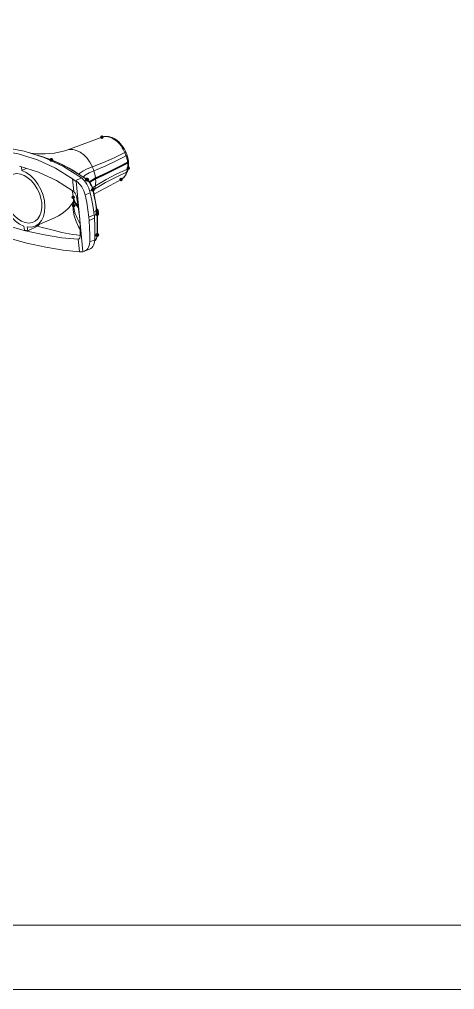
# Model space of a CAD drawing. Header units: millimetres. Extents: x 0 to 260, y 22 to 203.
# Drawn here: x 139.3 to 169.5, y 22.3 to 89.7 of the extents above; entities that cross this region are included whole.
import ezdxf

# ---------------------------------------------------------------- set-up
doc = ezdxf.new("R2010")
doc.units = ezdxf.units.MM

msp = doc.modelspace()

# ---------------------------------------------------------------- hatches: boundary and pattern name
h = msp.add_hatch(color=7)
edge = h.paths.add_edge_path()
edge.add_arc((145.025251, 81.489585), 0.125148, 0, 360)
h = msp.add_hatch(color=7)
edge = h.paths.add_edge_path()
edge.add_arc((141.510597, 79.912669), 0.129691, 0, 360)
h = msp.add_hatch(color=7)
edge = h.paths.add_edge_path()
edge.add_arc((146.853063, 79.335383), 0.12506, 0, 360)
h = msp.add_hatch(color=7)
edge = h.paths.add_edge_path()
edge.add_arc((143.965295, 78.560119), 0.128362, 0, 360)
h = msp.add_hatch(color=7)
edge = h.paths.add_edge_path()
edge.add_arc((144.010027, 78.526922), 0.130216, 0, 360)
h = msp.add_hatch(color=7)
edge = h.paths.add_edge_path()
edge.add_arc((146.351096, 78.548865), 0.125514, 0, 360)
h = msp.add_hatch(color=7)
edge = h.paths.add_edge_path()
edge.add_arc((144.389263, 77.828246), 0.127255, 0, 360)
h = msp.add_hatch(color=7)
h.dxf.hatch_style = 2
h.paths.add_polyline_path([(144.454316, 77.725309), (144.407846, 77.708108), (144.359891, 77.70999), (144.316102, 77.729628), (144.282128, 77.765698), (144.264928, 77.812168), (144.266809, 77.860122), (144.286448, 77.903912), (144.322518, 77.937886), (144.340157, 77.948822), (144.386626, 77.966022), (144.434581, 77.964141), (144.47837, 77.944502), (144.512344, 77.908432), (144.529545, 77.861963), (144.527663, 77.814008), (144.508025, 77.770219), (144.471954, 77.736245)])
h = msp.add_hatch(color=7)
edge = h.paths.add_edge_path()
edge.add_arc((144.408102, 77.846837), 0.12816, 0, 360)
h = msp.add_hatch(color=7)
edge = h.paths.add_edge_path()
edge.add_arc((144.410959, 77.84786), 0.127255, 0, 360)
h = msp.add_hatch(color=7)
edge = h.paths.add_edge_path()
edge.add_arc((143.026589, 77.317071), 0.125148, 0, 360)
h = msp.add_hatch(color=7)
edge = h.paths.add_edge_path()
edge.add_arc((143.059503, 76.730648), 0.126825, 0, 360)
h = msp.add_hatch(color=7)
edge = h.paths.add_edge_path()
edge.add_arc((144.685103, 76.384785), 0.128561, 0, 360)
h = msp.add_hatch(color=7)
h.dxf.hatch_style = 2
h.paths.add_polyline_path([(144.751544, 76.027084), (144.704687, 76.010969), (144.656789, 76.013966), (144.613469, 76.034619), (144.580343, 76.071469), (144.564229, 76.118327), (144.567226, 76.166224), (144.587878, 76.209545), (144.624729, 76.24267), (144.642721, 76.253254), (144.689578, 76.269368), (144.737476, 76.266371), (144.780796, 76.245719), (144.813922, 76.208868), (144.830036, 76.162011), (144.827039, 76.114113), (144.806387, 76.070793), (144.769536, 76.037667)])
h = msp.add_hatch(color=7)
edge = h.paths.add_edge_path()
edge.add_arc((144.703659, 76.272002), 0.125236, 0, 360)
h = msp.add_hatch(color=7)
edge = h.paths.add_edge_path()
edge.add_arc((144.707998, 76.149623), 0.12799, 0, 360)
h = msp.add_hatch(color=7)
edge = h.paths.add_edge_path()
edge.add_arc((144.690924, 74.687677), 0.126647, 0, 360)
h = msp.add_hatch(color=7)
h.dxf.hatch_style = 2
h.paths.add_polyline_path([(144.762641, 74.588258), (144.717201, 74.568496), (144.669216, 74.567703), (144.624401, 74.584872), (144.588471, 74.618994), (144.568708, 74.664433), (144.567916, 74.712418), (144.585085, 74.757233), (144.619207, 74.793164), (144.636845, 74.805511), (144.682285, 74.825273), (144.73027, 74.826066), (144.775085, 74.808897), (144.811015, 74.774775), (144.830778, 74.729336), (144.83157, 74.681351), (144.814401, 74.636536), (144.78028, 74.600605)])
h = msp.add_hatch(color=7)
edge = h.paths.add_edge_path()
edge.add_arc((144.710432, 74.708209), 0.128549, 0, 360)
h = msp.add_hatch(color=7)
edge = h.paths.add_edge_path()
edge.add_arc((144.71209, 74.710255), 0.126825, 0, 360)

# ---------------------------------------------------------------- linework, layer by layer
at = {"color": 7, "lineweight": 0}
for points in [[(0.128058, 22.287794), (259.869517, 22.287794), (259.869517, 202.784781), (0.128058, 202.784781)], [(4.604456, 198.308031), (255.392767, 198.308031), (255.392767, 26.763839), (4.604456, 26.763839)]]:
    msp.add_lwpolyline(points, close=True, dxfattribs=at)
for points in [[(146.678721, 80.462614), (146.563009, 80.690508), (146.392618, 80.941686), (146.190476, 81.162172), (145.965404, 81.338561), (145.724809, 81.464503), (145.479629, 81.532236), (145.245384, 81.539644), (145.025251, 81.48955)], [(145.168761, 81.526803), (145.267539, 81.53527), (145.3642, 81.532095), (145.458039, 81.518337), (145.551525, 81.494701), (145.646422, 81.461539), (145.744142, 81.416737), (145.847153, 81.358881), (145.953692, 81.286914), (146.060936, 81.200484), (146.166417, 81.100648), (146.265547, 80.990934), (146.356564, 80.874517), (146.441231, 80.749281), (146.524486, 80.604995), (146.608094, 80.428959)], [(141.017413, 80.075405), (139.618297, 80.517436), (138.151799, 80.783077), (136.621802, 80.871272), (135.03148, 80.779549)], [(143.455849, 80.907714), (142.598246, 80.590919)], [(145.025428, 81.489585), (144.283183, 81.214066), (143.455919, 80.907855)], [(145.025428, 81.489585), (145.07023, 81.504755), (145.168655, 81.526627)], [(134.833819, 80.596281), (136.354996, 80.670365), (137.815144, 80.578643), (139.211791, 80.323584), (140.540705, 79.905895), (141.798357, 79.326281), (142.98228, 78.58439)], [(142.598352, 80.590778), (142.347879, 80.509286), (142.043079, 80.434497), (141.724521, 80.379464), (141.403141, 80.344892), (141.089168, 80.327959), (140.790718, 80.326195), (140.518374, 80.336778), (140.282718, 80.355828), (140.093629, 80.378053), (140.02766, 80.388284)], [(141.503859, 79.915173), (140.922834, 80.125429), (140.154484, 80.348032)], [(144.361888, 79.428728), (144.194318, 79.739878), (143.992177, 80.019984), (143.762518, 80.257403), (143.514163, 80.443317), (143.256988, 80.57067), (143.001224, 80.63417), (142.756396, 80.630995), (142.598704, 80.590778)], [(146.608094, 80.428853), (145.885253, 80.063728), (145.144067, 79.733881), (144.361958, 79.428728)], [(146.704226, 80.182191), (145.977504, 79.814244), (145.241257, 79.475224), (144.470085, 79.151374)], [(146.608094, 80.428853), (146.640903, 80.348067), (146.672653, 80.266928), (146.70405, 80.182261)], [(146.678721, 80.462614), (146.668181, 80.45719), (146.657907, 80.452031), (146.608165, 80.428747)], [(146.771042, 80.224912), (146.745995, 80.295468), (146.705073, 80.400243), (146.678615, 80.462684)], [(146.704226, 80.182191), (146.725746, 80.120102), (146.744796, 80.058013), (146.762082, 79.996277), (146.777251, 79.933835), (146.789951, 79.871394), (146.800535, 79.809305), (146.809001, 79.747216)], [(146.771042, 80.224912), (146.753051, 80.207273), (146.704367, 80.182226)], [(146.866504, 79.807717), (146.842868, 79.959412), (146.805826, 80.113223), (146.770901, 80.225053)], [(142.345128, 79.458044), (141.017272, 80.075405)], [(141.603765, 79.861798), (141.498638, 79.900604)], [(143.961238, 78.562976), (142.751916, 79.330621), (141.517194, 79.909882)], [(143.925749, 78.575041), (143.498182, 78.875608), (142.951376, 79.215686), (142.319551, 79.554705), (141.636574, 79.861974), (141.517335, 79.909952)], [(142.28004, 79.558268), (141.603765, 79.861657)], [(142.903928, 79.226516), (142.279864, 79.558127)], [(146.808966, 79.747075), (146.07413, 79.383714), (145.335061, 79.021058), (144.580469, 78.653816)], [(146.812741, 79.712608), (144.584596, 78.614764)], [(146.815845, 79.678177), (146.080656, 79.317286), (145.341587, 78.951102), (144.588054, 78.575394)], [(146.815845, 79.678177), (146.819373, 79.616441), (146.820431, 79.555411), (146.819373, 79.495791), (146.815845, 79.436877), (146.809848, 79.379022), (146.802087, 79.322224), (146.791856, 79.266486)], [(146.853734, 79.777731), (146.808931, 79.747039)], [(146.808966, 79.747075), (146.811083, 79.729789), (146.812847, 79.712503)], [(146.857544, 79.743617), (146.812741, 79.712573)], [(146.812741, 79.712608), (146.814505, 79.695322), (146.815916, 79.678036)], [(146.873031, 79.740866), (146.860331, 79.709821), (146.815881, 79.678071)], [(146.853063, 79.335383), (146.870349, 79.456033), (146.877758, 79.617253), (146.873172, 79.740725)], [(146.866504, 79.807717), (146.853804, 79.777731)], [(146.869926, 79.774274), (146.857579, 79.743582)], [(146.869926, 79.774274), (146.866398, 79.807788)], [(146.873031, 79.740866), (146.869856, 79.77438)], [(138.653732, 79.149011), (138.443476, 79.009663), (138.253329, 78.78953), (138.114687, 78.509424), (138.031432, 78.177108), (138.008854, 77.809866), (138.046248, 77.41793), (138.142909, 77.021408), (138.294957, 76.630883), (138.495687, 76.266816), (138.738398, 75.939438), (139.012507, 75.664977), (139.307782, 75.452252), (139.611876, 75.310083)], [(140.841695, 76.918996), (140.78525, 77.253782), (140.680828, 77.587863), (140.532309, 77.908891), (140.346042, 78.204166), (140.128731, 78.462046), (139.888489, 78.673713), (139.634842, 78.829641), (139.377667, 78.924891), (139.126842, 78.954877), (138.891539, 78.919599), (138.813575, 78.891377)], [(140.611931, 79.048751), (139.294306, 79.463265)], [(139.467096, 79.171059), (139.44346, 79.41624)], [(139.467096, 79.171059), (139.773307, 79.312523)], [(140.386611, 75.314951), (140.634967, 75.471232), (140.825467, 75.691365), (140.964461, 75.971823), (141.047011, 76.30414), (141.069942, 76.671382), (141.032547, 77.063318), (140.936239, 77.45984), (140.783839, 77.850365), (140.583109, 78.214432), (140.340045, 78.541457), (140.066642, 78.816271), (139.771014, 79.028996), (139.467273, 79.171165)], [(143.034491, 77.735148), (141.859741, 78.472806), (140.611966, 79.048892)], [(143.598124, 78.664294), (142.345057, 79.458044)], [(143.445159, 78.895434), (142.903998, 79.226339)], [(144.361888, 79.428728), (143.999585, 79.281972), (143.703604, 79.130984), (143.493349, 78.983875), (143.433024, 78.915789)], [(143.920598, 78.568162), (143.445054, 78.89554)], [(144.470085, 79.151409), (144.141649, 79.00289), (143.868246, 78.842376), (143.719021, 78.720315)], [(144.470085, 79.151409), (144.437629, 79.244896), (144.401646, 79.337323), (144.361782, 79.428693)], [(144.580328, 78.653957), (144.555633, 78.819057), (144.518592, 78.985569), (144.470261, 79.151374)], [(146.73901, 79.055983), (146.013346, 78.719433), (145.277805, 78.328555), (144.510866, 77.872061)], [(146.791715, 79.266486), (146.061818, 78.930641), (145.329451, 78.54823), (144.569921, 78.107963)], [(146.350073, 78.548512), (146.559623, 78.706557), (146.708848, 78.908346)], [(146.73901, 79.055983), (146.686446, 78.917341), (146.627533, 78.810802), (146.56368, 78.723314)], [(146.708707, 78.908204), (146.799723, 79.120224)], [(146.775205, 79.192402), (146.757919, 79.122905), (146.738869, 79.055877)], [(146.799653, 79.120047), (146.787658, 79.095706), (146.738975, 79.055842)], [(146.791715, 79.266486), (146.775135, 79.192402)], [(146.853063, 79.335383), (146.839305, 79.303986), (146.79168, 79.266591)], [(146.799653, 79.120047), (146.817292, 79.179667)], [(146.817221, 79.179667), (146.840504, 79.274917)], [(146.840646, 79.274741), (146.852993, 79.335418)], [(142.982139, 78.584354), (143.0661, 77.709466)], [(142.982139, 78.584354), (143.041405, 78.543432), (143.105258, 78.503216), (143.172991, 78.462999)], [(143.172991, 78.463069), (143.598089, 78.664153)], [(143.172991, 78.463069), (143.192747, 78.452133), (143.21215, 78.440139), (143.232258, 78.427792)], [(143.232258, 78.427933), (143.702158, 73.537727)], [(143.232258, 78.427933), (143.340208, 78.351027), (143.443219, 78.258247), (143.539527, 78.151002), (143.627369, 78.031058), (143.705333, 77.901236), (143.771302, 77.763652), (143.824925, 77.62113), (143.864083, 77.476138)], [(144.207548, 77.628327), (144.164509, 77.78496), (144.109475, 77.940535), (144.043153, 78.090818), (143.966953, 78.232988), (143.883345, 78.363868), (143.792681, 78.480638), (143.697431, 78.581532), (143.597948, 78.664435)], [(143.973656, 78.528545), (143.811378, 78.456931)], [(143.938484, 78.555074), (143.920492, 78.568127)], [(143.920598, 78.568162), (143.945645, 78.569926), (143.961167, 78.56287)], [(143.973656, 78.528545), (143.95637, 78.541598), (143.938378, 78.555003)], [(144.003959, 78.531649), (143.969034, 78.557049)], [(143.973656, 78.528545), (144.000114, 78.529603), (144.015989, 78.522195)], [(144.028089, 78.484095), (143.973762, 78.528545)], [(144.410148, 77.851247), (144.372401, 77.983539), (144.301845, 78.152166), (144.212239, 78.307036), (144.107464, 78.439327), (144.016095, 78.52223)], [(144.388417, 77.831597), (144.345025, 77.980822), (144.284347, 78.126872), (144.218378, 78.249286), (144.151703, 78.347358), (144.087497, 78.424969), (144.028231, 78.484236)], [(144.580328, 78.653957), (144.245894, 78.465927), (144.147117, 78.389374)], [(144.584455, 78.614658), (144.250375, 78.423452), (144.170294, 78.359952)], [(144.587913, 78.575394), (144.254185, 78.381013), (144.192801, 78.331977)], [(144.47834, 77.540485), (144.812773, 77.721813), (145.589237, 78.139854), (146.351942, 78.549077)], [(144.569991, 78.107893), (144.588336, 78.257471), (144.594333, 78.414104), (144.587983, 78.575323)], [(144.584455, 78.614658), (144.583044, 78.627711), (144.581633, 78.640764), (144.580222, 78.653816)], [(144.587913, 78.575394), (144.586854, 78.588447), (144.585796, 78.601499), (144.584385, 78.614552)], [(146.56368, 78.723173), (146.491007, 78.647678), (146.408458, 78.583472), (146.35166, 78.549253)], [(138.236854, 77.562181), (138.293651, 77.227395), (138.398074, 76.893314), (138.54624, 76.572286), (138.73286, 76.277011), (138.950171, 76.019131), (139.190413, 75.807464), (139.44406, 75.651536), (139.700882, 75.556286), (139.95206, 75.5263), (140.18701, 75.561578), (140.298487, 75.60497)], [(142.969051, 77.776141), (142.997626, 77.562357), (143.020556, 77.380677)], [(143.034491, 77.735148), (143.045074, 77.727387), (143.05601, 77.718567), (143.066241, 77.709395)], [(143.066206, 77.709289), (143.09725, 77.677892), (143.127589, 77.642261), (143.156869, 77.601692), (143.183681, 77.557947), (143.208022, 77.511028), (143.228836, 77.462345), (143.246122, 77.411897), (143.258822, 77.361097)], [(144.207548, 77.628327), (143.863942, 77.475927)], [(144.388417, 77.831597), (144.177808, 77.735994)], [(144.496614, 76.104926), (144.415828, 76.608693), (144.319519, 77.116693), (144.207689, 77.628221)], [(144.569991, 78.107893), (144.375964, 77.968898)], [(144.390145, 77.824718), (144.407431, 77.835654)], [(144.665771, 76.3657), (144.635079, 76.569605), (144.594509, 76.815139), (144.546179, 77.082897), (144.493262, 77.35383), (144.438934, 77.60783), (144.390251, 77.824789)], [(144.516228, 77.366495), (144.411806, 77.844156)], [(144.510725, 77.87192), (144.420414, 77.804186)], [(144.438723, 77.720331), (144.510689, 77.872026)], [(144.510725, 77.87192), (144.534008, 77.947414), (144.554116, 78.026084), (144.569991, 78.107928)], [(140.298417, 75.60504), (140.397548, 75.661485), (140.574642, 75.822351), (140.712225, 76.037899), (140.804653, 76.298954), (140.848398, 76.596699), (140.841695, 76.919138)], [(141.677813, 75.862709), (141.787174, 75.912098), (142.006249, 76.026045), (142.200277, 76.144579), (142.366083, 76.261348), (142.50543, 76.371768), (142.624669, 76.478659), (142.730502, 76.586256), (142.829633, 76.699145), (142.921708, 76.819443), (143.006374, 76.945384), (143.045886, 77.013823)], [(143.020732, 77.380641), (143.023907, 77.353125)], [(143.020732, 77.380641), (143.087055, 77.138636), (143.218994, 76.913211)], [(143.02419, 77.348609), (143.026306, 77.322151)], [(143.02419, 77.348609), (143.028776, 77.309451)], [(143.051389, 76.909013), (143.024225, 76.758024)], [(143.026589, 77.316894), (143.033997, 77.250572), (143.099966, 77.007508), (143.233316, 76.763386)], [(143.026589, 77.316894), (143.041405, 77.093233)], [(143.028635, 77.30931), (143.093899, 77.074713), (143.225838, 76.840468)], [(143.041405, 77.093304), (143.0534, 76.874582), (143.059397, 76.733823)], [(143.218817, 76.91314), (143.368042, 76.752979)], [(143.225696, 76.840433), (143.380213, 76.667572)], [(143.483401, 75.81519), (143.430484, 76.327776), (143.354637, 76.844243), (143.258681, 77.361062)], [(143.864083, 77.476068), (143.968152, 76.960659), (144.052114, 76.447368), (144.115614, 75.937251)], [(144.686761, 76.390182), (144.612677, 76.855144), (144.516369, 77.366671)], [(143.02419, 76.758094), (143.025248, 76.406728), (143.092276, 76.026433), (143.230212, 75.621092)], [(143.059644, 76.727438), (143.069874, 76.592677), (143.145016, 76.233196), (143.294241, 75.852902)], [(143.233281, 76.76328), (143.393795, 76.575955)], [(144.469379, 76.275777), (144.665876, 76.365735)], [(144.665771, 76.3657), (144.683409, 76.379458)], [(144.674731, 76.304034), (144.665912, 76.36577)], [(144.666441, 76.361572), (144.68408, 76.375331), (144.687608, 76.386267)], [(144.681963, 76.249953), (144.674555, 76.303928)], [(144.703659, 76.271649), (144.681787, 76.249777)], [(144.685385, 76.193121), (144.681857, 76.249918)], [(144.688489, 76.13075), (144.685314, 76.193191)], [(144.700202, 76.295074), (144.686796, 76.390324)], [(144.688489, 76.13075), (144.706481, 76.141333)], [(144.703659, 76.272355), (144.700131, 76.294932)], [(144.708492, 76.178657), (144.703553, 76.27179)], [(144.709868, 76.149694), (144.708457, 76.178622)], [(144.72606, 75.674291), (144.709832, 76.149835)], [(141.677496, 75.862709), (140.386682, 75.314845)], [(143.230177, 75.621233), (143.399863, 75.268808), (143.519102, 75.071958)], [(143.294276, 75.853078), (143.495713, 75.496067), (143.504885, 75.484073)], [(143.51956, 74.645908), (143.520619, 75.028319), (143.508977, 75.418844), (143.483224, 75.815014)], [(144.115578, 75.937145), (144.496578, 76.105067)], [(144.115578, 75.937145), (144.123339, 75.858829), (144.131101, 75.780865), (144.137803, 75.702548)], [(144.13798, 75.702513), (144.519333, 75.870082)], [(144.13798, 75.702513), (144.171846, 75.199804), (144.184899, 74.703799), (144.177138, 74.215907)], [(144.496614, 76.104926), (144.506491, 76.027315), (144.514253, 75.948999), (144.519191, 75.869976)], [(144.688489, 76.13075), (144.504339, 76.046436)], [(144.520708, 74.365485), (144.536583, 74.856552), (144.536231, 75.358202), (144.519297, 75.870082)], [(144.690924, 74.690711), (144.70574, 75.162022), (144.704682, 75.642505), (144.688454, 76.13075)], [(144.712267, 74.71343), (144.726731, 75.169571), (144.726025, 75.674396)], [(138.328153, 75.369737), (139.723742, 74.990501), (141.029373, 74.702635), (142.240811, 74.507549), (143.354178, 74.407007)], [(139.611806, 75.310118), (139.638264, 75.033893)], [(139.869827, 74.976637), (139.792569, 74.995687), (139.715663, 75.014384), (139.638405, 75.033787)], [(139.843298, 75.252933), (140.13434, 75.247641), (140.386576, 75.315022)], [(139.869827, 74.976637), (139.843369, 75.252862)], [(139.869827, 74.976637), (140.560213, 75.296959)], [(140.560249, 75.29703), (140.676312, 75.433555)], [(140.560249, 75.29703), (140.869282, 75.218008), (141.16491, 75.140749), (141.448543, 75.066313), (141.721946, 74.995405), (141.98794, 74.929436), (142.24829, 74.869463), (142.505818, 74.815488), (142.760171, 74.767863), (143.013465, 74.727294), (143.269582, 74.693427), (143.519701, 74.667322)], [(143.467208, 73.533494), (142.344316, 73.63968), (141.123, 73.838999), (139.806433, 74.130041), (138.398144, 74.511747), (138.215052, 74.569955)], [(143.460329, 74.457454), (143.354143, 74.406654)], [(143.383141, 74.408559), (143.364091, 74.406442)], [(143.383141, 74.408559), (143.467102, 73.53367)], [(143.411751, 74.41819), (143.383176, 74.408665)], [(143.51956, 74.645908), (143.516032, 74.599694), (143.508271, 74.556655), (143.495571, 74.51785), (143.478991, 74.48363), (143.458882, 74.455408), (143.435952, 74.43283), (143.41161, 74.418014)], [(144.177244, 74.215978), (144.164544, 74.083686), (144.136674, 73.960919), (144.094341, 73.850147), (144.038249, 73.753133), (143.969811, 73.672347), (143.890083, 73.608494), (143.817058, 73.570394)], [(144.177244, 74.215978), (144.520849, 74.365556)], [(144.216191, 73.739516), (144.247588, 73.755038), (144.322024, 73.809719), (144.385877, 73.885919), (144.438793, 73.981522), (144.47901, 74.094763), (144.506527, 74.223527)], [(144.506597, 74.223563), (144.520708, 74.365379)], [(144.512101, 74.27662), (144.560078, 74.314367)], [(144.512453, 74.281771), (144.585478, 74.336451), (144.653917, 74.443696), (144.696956, 74.581985)], [(144.690924, 74.684502), (144.528646, 74.609713)], [(144.560008, 74.314509), (144.603752, 74.368836), (144.642911, 74.445742), (144.673955, 74.549811), (144.690888, 74.684572)], [(144.690924, 74.684502), (144.70821, 74.696849)], [(144.697097, 74.581844), (144.711914, 74.706727)], [(143.646701, 73.532118), (143.582496, 73.530707), (143.522876, 73.531412), (143.467137, 73.533529)], [(143.702158, 73.537621), (143.683461, 73.534799), (143.665116, 73.533035), (143.646772, 73.531977)], [(143.817234, 73.570359), (143.799948, 73.563304), (143.702229, 73.537551)], [(143.817234, 73.570359), (144.216226, 73.73934)]]:
    msp.add_lwpolyline(points, dxfattribs=at)

doc.saveas('drawing.dxf')
